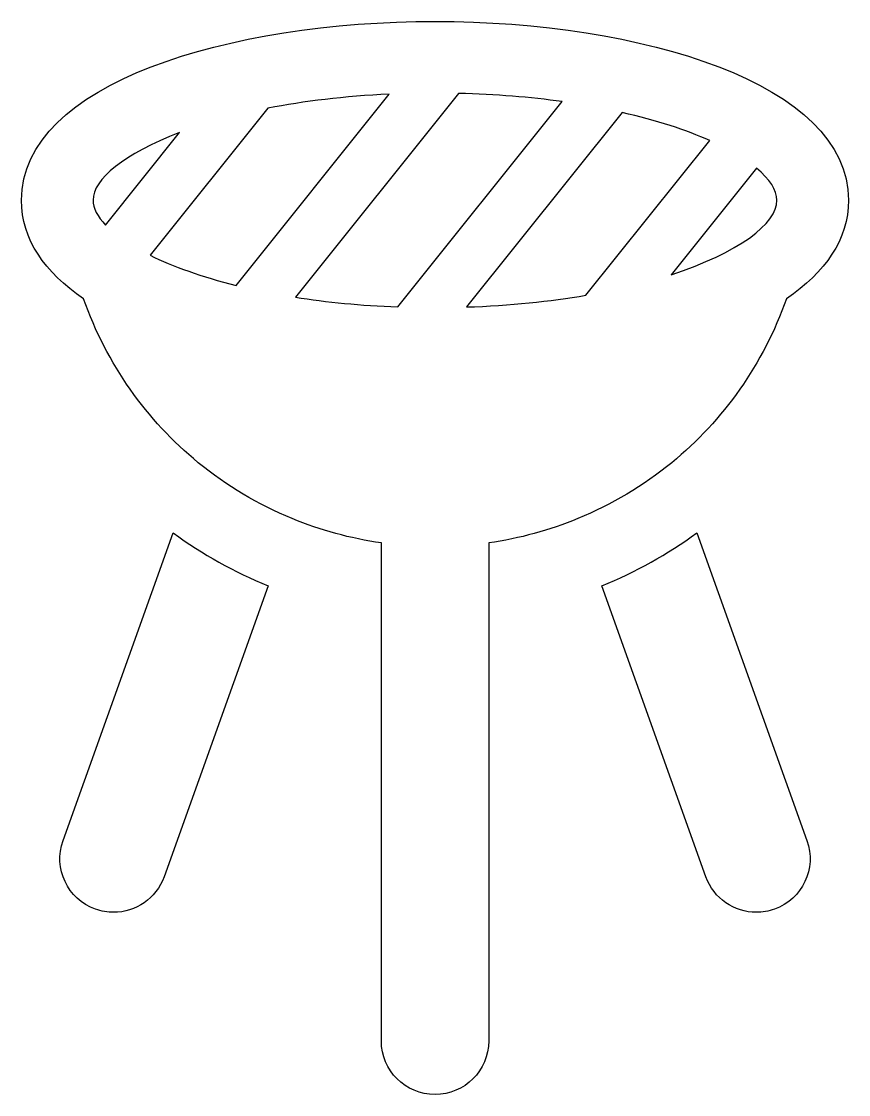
# Model space of a CAD drawing. Header units: centimetres. Extents: x -5 to 5, y -6.6 to 6.4.
import ezdxf

# ---------------------------------------------------------------- set-up
doc = ezdxf.new("R2010")
doc.units = ezdxf.units.CM
doc.header["$MEASUREMENT"] = 0
doc.layers.add('Layer 1', color=7, linetype='Continuous')

msp = doc.modelspace()

# ---------------------------------------------------------------- linework, layer by layer
at = {"layer": 'Layer 1'}
for points, knots in [([(0.00021, 6.41091), (-2.48227, 6.41091), (-4.99555, 5.66907), (-4.99555, 4.25083), (-4.99555, 4.25083), (-4.99555, 3.77715), (-4.71086, 3.38072), (-4.2449, 3.06031), (-4.2449, 3.06031), (-3.96637, 2.27331), (-3.48332, 1.5928), (-2.85973, 1.08096), (-2.85973, 1.08096), (-2.51905, 0.80135), (-2.13572, 0.57516), (-1.72496, 0.40466), (-1.72496, 0.40466), (-1.38399, 0.26311), (-1.02204, 0.1663), (-0.64792, 0.11087), (-0.64792, 0.11087), (-0.64792, 0.11087), (-0.64792, -5.90398), (-0.64792, -5.90398), (-0.64792, -5.90398), (-0.64792, -6.2618), (-0.35762, -6.55213), (0.00023, -6.55213), (0.00023, -6.55213), (0.35803, -6.55213), (0.64838, -6.2618), (0.64838, -5.90398), (0.64838, -5.90398), (0.64838, -5.90398), (0.64839, 0.11094), (0.64839, 0.11094), (0.64839, 0.11094), (1.02219, 0.16637), (1.38391, 0.26315), (1.72464, 0.40455), (1.72464, 0.40455), (2.13543, 0.57502), (2.51879, 0.80113), (2.85946, 1.08069), (2.85946, 1.08069), (3.48319, 1.59255), (3.96634, 2.27311), (4.24492, 3.0602), (4.24492, 3.0602), (4.71085, 3.38061), (4.9956, 3.77706), (4.9956, 4.2508), (4.9956, 4.2508), (4.99557, 5.66907), (2.48269, 6.41091), (0.00021, 6.41091)], [0, 0, 0, 0, 0.06666667, 0.06666667, 0.06666667, 0.06666667, 0.13333333, 0.13333333, 0.13333333, 0.13333333, 0.2, 0.2, 0.2, 0.2, 0.26666667, 0.26666667, 0.26666667, 0.26666667, 0.33333333, 0.33333333, 0.33333333, 0.33333333, 0.4, 0.4, 0.4, 0.4, 0.46666667, 0.46666667, 0.46666667, 0.46666667, 0.53333333, 0.53333333, 0.53333333, 0.53333333, 0.6, 0.6, 0.6, 0.6, 0.66666667, 0.66666667, 0.66666667, 0.66666667, 0.73333333, 0.73333333, 0.73333333, 0.73333333, 0.8, 0.8, 0.8, 0.8, 0.86666667, 0.86666667, 0.86666667, 0.86666667, 1, 1, 1, 1]), ([(-2.40244, 3.22233), (-2.81958, 3.32565), (-3.16767, 3.45154), (-3.44135, 3.586), (-3.44135, 3.586), (-3.44135, 3.586), (-2.01869, 5.36281), (-2.01869, 5.36281), (-2.01869, 5.36281), (-1.58528, 5.4475), (-1.09357, 5.50775), (-0.5521, 5.53275), (-0.5521, 5.53275), (-0.5521, 5.53275), (-2.40244, 3.22233), (-2.40244, 3.22233)], [0, 0, 0, 0, 0.2, 0.2, 0.2, 0.2, 0.4, 0.4, 0.4, 0.4, 0.6, 0.6, 0.6, 0.6, 1, 1, 1, 1]), ([(-0.44955, 2.96302), (-0.89648, 2.97966), (-1.31008, 3.02075), (-1.68679, 3.0796), (-1.68679, 3.0796), (-1.68679, 3.0796), (0.2847, 5.54134), (0.2847, 5.54134), (0.2847, 5.54134), (0.73521, 5.53073), (1.15351, 5.49602), (1.53621, 5.44239), (1.53621, 5.44239), (1.53621, 5.44239), (-0.44955, 2.96302), (-0.44955, 2.96302)], [0, 0, 0, 0, 0.2, 0.2, 0.2, 0.2, 0.4, 0.4, 0.4, 0.4, 0.6, 0.6, 0.6, 0.6, 1, 1, 1, 1]), ([(0.37936, 2.96167), (0.37936, 2.96167), (2.26079, 5.31083), (2.26079, 5.31083), (2.26079, 5.31083), (2.67812, 5.21584), (3.03433, 5.09924), (3.31978, 4.97198), (3.31978, 4.97198), (3.31978, 4.97198), (1.82314, 3.10315), (1.82314, 3.10315), (1.82314, 3.10315), (1.39142, 3.0289), (0.90853, 2.97826), (0.37936, 2.96167)], [0, 0, 0, 0, 0.2, 0.2, 0.2, 0.2, 0.4, 0.4, 0.4, 0.4, 0.6, 0.6, 0.6, 0.6, 1, 1, 1, 1]), ([(-4.13136, 4.25082), (-4.13136, 4.50543), (-3.75451, 4.81502), (-3.08493, 5.06804), (-3.08493, 5.06804), (-3.08493, 5.06804), (-3.97975, 3.95097), (-3.97975, 3.95097), (-3.97975, 3.95097), (-4.07802, 4.05469), (-4.13136, 4.1566), (-4.13136, 4.25082)], [0, 0, 0, 0, 0.25, 0.25, 0.25, 0.25, 0.5, 0.5, 0.5, 0.5, 1, 1, 1, 1]), ([(2.85239, 3.35203), (2.85239, 3.35203), (3.88307, 4.63904), (3.88307, 4.63904), (3.88307, 4.63904), (4.04328, 4.50516), (4.13133, 4.3717), (4.13133, 4.25082), (4.13133, 4.25082), (4.13134, 3.96793), (3.66705, 3.61754), (2.85239, 3.35203)], [0, 0, 0, 0, 0.25, 0.25, 0.25, 0.25, 0.5, 0.5, 0.5, 0.5, 1, 1, 1, 1]), ([(-4.49339, -3.48398), (-4.61409, -3.82114), (-4.43854, -4.19206), (-4.10181, -4.31273), (-4.10181, -4.31273), (-4.02963, -4.33847), (-3.95579, -4.3507), (-3.88321, -4.3507), (-3.88321, -4.3507), (-3.61738, -4.3507), (-3.36756, -4.18571), (-3.273, -3.92115), (-3.273, -3.92115), (-3.273, -3.92115), (-2.01538, -0.40695), (-2.01538, -0.40695), (-2.01538, -0.40695), (-2.42443, -0.24021), (-2.80937, -0.02518), (-3.16304, 0.23334), (-3.16304, 0.23334), (-3.16304, 0.23334), (-4.49339, -3.48398), (-4.49339, -3.48398)], [0, 0, 0, 0, 0.14285714, 0.14285714, 0.14285714, 0.14285714, 0.28571429, 0.28571429, 0.28571429, 0.28571429, 0.42857143, 0.42857143, 0.42857143, 0.42857143, 0.57142857, 0.57142857, 0.57142857, 0.57142857, 0.71428571, 0.71428571, 0.71428571, 0.71428571, 1, 1, 1, 1]), ([(3.1627, 0.23315), (2.80903, -0.02537), (2.42404, -0.24035), (2.01502, -0.40704), (2.01502, -0.40704), (2.01502, -0.40704), (3.27261, -3.92116), (3.27261, -3.92116), (3.27261, -3.92116), (3.36712, -4.18574), (3.61697, -4.35071), (3.88282, -4.35071), (3.88282, -4.35071), (3.95537, -4.35071), (4.02921, -4.33849), (4.10139, -4.31274), (4.10139, -4.31274), (4.43815, -4.19204), (4.61368, -3.82114), (4.49297, -3.48399), (4.49297, -3.48399), (4.49297, -3.48399), (3.1627, 0.23315), (3.1627, 0.23315)], [0, 0, 0, 0, 0.14285714, 0.14285714, 0.14285714, 0.14285714, 0.28571429, 0.28571429, 0.28571429, 0.28571429, 0.42857143, 0.42857143, 0.42857143, 0.42857143, 0.57142857, 0.57142857, 0.57142857, 0.57142857, 0.71428571, 0.71428571, 0.71428571, 0.71428571, 1, 1, 1, 1])]:
    msp.add_open_spline(points, degree=3, knots=knots, dxfattribs=at)

doc.saveas('drawing.dxf')
